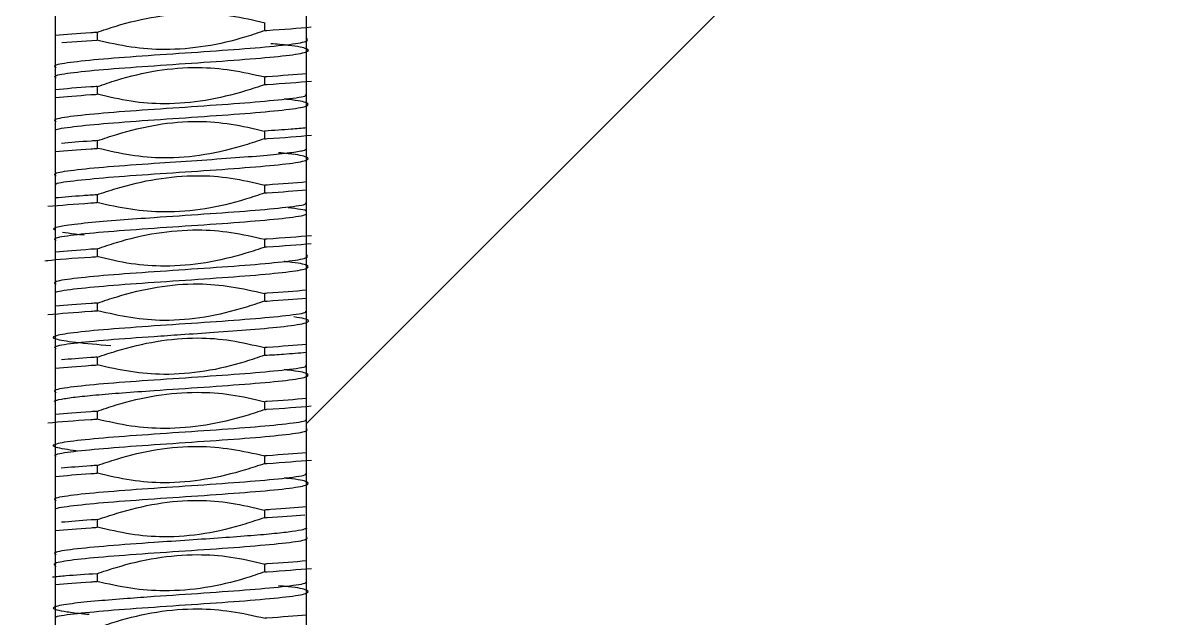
# Model space of a CAD drawing. Header units: millimetres. Extents: x -48 to 1187, y 2 to 839.
# Drawn here: x 117.008 to 121.21, y 376.873 to 379.073 of the extents above; entities that cross this region are included whole.
import ezdxf

# ---------------------------------------------------------------- set-up
doc = ezdxf.new("R2010")
doc.units = ezdxf.units.MM

# ---------------------------------------------------------------- blocks, each defined once
blk = doc.blocks.new('SW_HATCH_1')
at = {"color": 0, "linetype": 'Continuous', "lineweight": 18}
blk.add_line((-37.237, 3.1742), (-32.4112, 8), dxfattribs=at)

msp = doc.modelspace()

# ---------------------------------------------------------------- linework, layer by layer
at = {"color": 7, "linetype": 'Continuous', "lineweight": 25}
for p, q in [((117.128068, 381.619202), (117.128069, 374.419202)), ((118.05671, 374.419202), (118.05671, 381.619202)), ((117.902046, 379.044786), (117.902046, 379.073425)), ((117.152568, 379.000079), (117.282088, 379.009339)), ((117.282733, 379.037849), (117.282733, 379.009381)), ((117.282733, 378.837852), (117.282733, 378.809331)), ((117.902046, 378.844824), (117.902046, 378.873345)), ((117.902046, 378.644839), (117.902046, 378.673282)), ((117.282733, 378.637839), (117.282733, 378.609272)), ((117.902046, 378.444597), (117.902046, 378.473403)), ((117.282733, 378.437845), (117.282733, 378.409324)), ((117.902046, 378.244832), (117.902046, 378.273355)), ((117.282733, 378.237866), (117.282733, 378.209345)), ((117.282733, 378.037838), (117.282733, 378.009316)), ((117.902046, 378.044806), (117.902046, 378.073327)), ((117.902046, 377.844809), (117.902046, 377.87334)), ((117.282733, 377.837951), (117.282733, 377.809283)), ((117.902046, 377.6448), (117.902046, 377.673424)), ((117.282733, 377.637852), (117.282733, 377.609378)), ((117.902046, 377.444821), (117.902046, 377.473342)), ((117.282733, 377.43785), (117.282733, 377.409329)), ((117.282733, 377.237847), (117.282733, 377.209271)), ((117.902046, 377.244843), (117.902046, 377.273272)), ((117.902046, 377.044617), (117.902046, 377.07341)), ((117.282733, 377.037857), (117.282733, 377.009332))]:
    msp.add_line(p, q, dxfattribs=at)
at = {"color": 7, "linetype": 'Continuous', "lineweight": 18}
msp.add_circle((134.392389, 398.419203), 29.029052, dxfattribs=at)
at = {"color": 7, "linetype": 'Continuous', "lineweight": 25}
for points, knots in [([(117.281041, 379.037766), (117.304783, 379.045844), (117.424362, 379.086531), (117.592783, 379.115136), (117.778916, 379.102288), (117.861447, 379.083187), (117.903632, 379.073424)], [0, 0, 0, 0, 0.11892913, 0.59900169, 0.79503798, 1, 1, 1, 1]), ([(117.903432, 379.044896), (117.879705, 379.036774), (117.760168, 378.995859), (117.591655, 378.967519), (117.405609, 378.980629), (117.323117, 378.999562), (117.280939, 379.009243)], [0, 0, 0, 0, 0.11895002, 0.59926494, 0.7951098, 1, 1, 1, 1]), ([(117.902544, 379.044818), (117.904985, 379.044974), (117.971891, 379.049265), (118.023862, 379.0536), (118.073937, 379.057776)], [0, 0, 0, 0, 0.03648137, 1, 1, 1, 1]), ([(117.131319, 378.906597), (117.12678, 378.909988), (117.116662, 378.917546), (117.18758, 378.929284), (117.317131, 378.94181), (117.490687, 378.954351), (117.679092, 378.966892), (117.854814, 378.979419), (117.989171, 378.991936), (118.068178, 379.004442), (118.059931, 379.01277), (118.055808, 379.016934)], [0, 0, 0, 0, 0.09228763, 0.2057401, 0.31919303, 0.43264639, 0.54611803, 0.65958923, 0.77305995, 0.88653021, 1, 1, 1, 1]), ([(117.282125, 379.03781), (117.274492, 379.037317), (117.213712, 379.033394), (117.168021, 379.029436), (117.128069, 379.025975)], [0, 0, 0, 0, 0.1255919, 1, 1, 1, 1]), ([(117.13083, 378.869076), (117.127502, 378.871836), (117.11915, 378.878762), (117.188281, 378.889856), (117.317353, 378.902356), (117.491045, 378.914856), (117.679404, 378.927356), (117.854772, 378.939856), (117.989969, 378.952356), (118.065393, 378.964856), (118.066182, 378.977356), (118.015014, 378.987772), (117.946919, 378.994022), (117.924221, 378.996106)], [0, 0, 0, 0, 0.06517609, 0.1635786, 0.26198112, 0.36038364, 0.45878615, 0.55718867, 0.65559119, 0.75399371, 0.85239622, 0.95079874, 1, 1, 1, 1]), ([(117.283798, 378.837879), (117.307512, 378.846024), (117.427041, 378.88708), (117.595442, 378.916208), (117.779932, 378.900948), (117.86106, 378.882607), (117.902163, 378.873315)], [0, 0, 0, 0, 0.11972213, 0.6034606, 0.79909568, 1, 1, 1, 1]), ([(118.05671, 378.885042), (118.011954, 378.881305), (117.965115, 378.877394), (117.904772, 378.87352), (117.902088, 378.873347)], [0, 0, 0, 0, 0.955523, 1, 1, 1, 1]), ([(117.283117, 378.837877), (117.275283, 378.837373), (117.214128, 378.833439), (117.168154, 378.829468), (117.128069, 378.826005)], [0, 0, 0, 0, 0.12810291, 1, 1, 1, 1]), ([(117.902486, 378.844806), (117.878699, 378.83688), (117.758969, 378.796981), (117.591153, 378.766247), (117.406164, 378.780311), (117.324797, 378.799574), (117.283542, 378.809341)], [0, 0, 0, 0, 0.119582757, 0.601932794, 0.798165628, 1, 1, 1, 1]), ([(117.902203, 378.844834), (117.904833, 378.845003), (117.971915, 378.849311), (118.02399, 378.853661), (118.074023, 378.85784)], [0, 0, 0, 0, 0.03919645, 1, 1, 1, 1]), ([(117.130976, 378.707923), (117.127258, 378.710899), (117.118332, 378.718041), (117.188096, 378.729349), (117.317341, 378.741849), (117.491051, 378.754349), (117.679129, 378.766849), (117.855609, 378.779349), (117.986682, 378.791849), (118.055974, 378.80138), (118.054174, 378.806743), (118.053772, 378.80794)], [0, 0, 0, 0, 0.08924341, 0.21422249, 0.33920157, 0.46418064, 0.58915972, 0.7141388, 0.83911787, 0.96409695, 1, 1, 1, 1]), ([(117.128069, 378.797484), (117.168138, 378.800945), (117.214086, 378.804915), (117.275205, 378.808847), (117.283024, 378.80935)], [0, 0, 0, 0, 0.87207685, 1, 1, 1, 1]), ([(117.129551, 378.674964), (117.129078, 378.675735), (117.126043, 378.680673), (117.190684, 378.689789), (117.317001, 378.702313), (117.491579, 378.714851), (117.679773, 378.727388), (117.855216, 378.739912), (117.990134, 378.752427), (118.065994, 378.764933), (118.064295, 378.777428), (118.026899, 378.786207), (117.978618, 378.790818), (117.973878, 378.791271)], [0, 0, 0, 0, 0.01988672, 0.12749597, 0.23510562, 0.34271567, 0.45031199, 0.55790792, 0.66550348, 0.77309864, 0.88069343, 0.98828783, 1, 1, 1, 1]), ([(117.284121, 378.637938), (117.30789, 378.645904), (117.427574, 378.686014), (117.595264, 378.717385), (117.779125, 378.701407), (117.859582, 378.682702), (117.900217, 378.673255)], [0, 0, 0, 0, 0.1201198, 0.60483878, 0.80042828, 1, 1, 1, 1]), ([(118.05671, 378.684908), (118.038393, 378.68326), (117.99515, 378.679369), (117.935671, 378.675481), (117.901387, 378.67324)], [0, 0, 0, 0, 0.423600399, 1, 1, 1, 1]), ([(117.283235, 378.637871), (117.275483, 378.637374), (117.223283, 378.634028), (117.183993, 378.630649), (117.150537, 378.627771)], [0, 0, 0, 0, 0.14851851, 1, 1, 1, 1]), ([(117.900219, 378.644727), (117.876472, 378.636694), (117.756846, 378.596229), (117.58894, 378.565467), (117.405227, 378.581675), (117.32485, 378.600115), (117.284298, 378.609418)], [0, 0, 0, 0, 0.12016526, 0.60532715, 0.80088061, 1, 1, 1, 1]), ([(117.901385, 378.644796), (117.90446, 378.644994), (117.972043, 378.649337), (118.024408, 378.65372), (118.074391, 378.657903)], [0, 0, 0, 0, 0.04549307, 1, 1, 1, 1]), ([(117.131192, 378.506811), (117.126809, 378.510159), (117.116971, 378.517674), (117.188042, 378.529356), (117.317767, 378.541851), (117.483245, 378.553757), (117.649412, 378.564838), (117.79462, 378.574932), (117.912941, 378.584434), (117.996743, 378.593344), (118.045601, 378.600905), (118.054066, 378.605495), (118.057419, 378.607313)], [0, 0, 0, 0, 0.09980018, 0.2239795, 0.34815878, 0.47232598, 0.57867484, 0.67918553, 0.7738494, 0.86265832, 0.94560463, 1, 1, 1, 1]), ([(117.128069, 378.597409), (117.168255, 378.600883), (117.214298, 378.604862), (117.275515, 378.608807), (117.2833, 378.609309)], [0, 0, 0, 0, 0.87282336, 1, 1, 1, 1]), ([(117.129371, 378.475541), (117.129039, 378.476139), (117.126392, 378.480904), (117.190672, 378.489842), (117.316462, 378.502335), (117.491067, 378.514894), (117.679281, 378.527222), (117.854823, 378.539654), (117.989977, 378.5521), (118.06568, 378.564584), (118.065277, 378.577103), (118.021631, 378.586627), (117.964716, 378.59199), (117.952328, 378.593157)], [0, 0, 0, 0, 0.01523277, 0.12136559, 0.22749852, 0.33363155, 0.43976458, 0.54590308, 0.65204286, 0.75818393, 0.8643263, 0.97046997, 1, 1, 1, 1]), ([(117.281238, 378.437801), (117.305015, 378.445766), (117.424713, 378.485866), (117.592778, 378.515593), (117.77853, 378.502645), (117.860596, 378.483255), (117.902384, 378.473382)], [0, 0, 0, 0, 0.119182022, 0.599986402, 0.796312046, 1, 1, 1, 1]), ([(117.902061, 378.444598), (117.904765, 378.444771), (117.965127, 378.448621), (118.011968, 378.452517), (118.05671, 378.456238)], [0, 0, 0, 0, 0.04479529, 1, 1, 1, 1]), ([(118.05671, 378.485111), (118.011985, 378.481373), (117.965174, 378.477461), (117.904853, 378.473584), (117.902166, 378.473411)], [0, 0, 0, 0, 0.95545788, 1, 1, 1, 1]), ([(117.282196, 378.437811), (117.264469, 378.43666), (117.204765, 378.432785), (117.159731, 378.428892), (117.128069, 378.426154)], [0, 0, 0, 0, 0.29691952, 1, 1, 1, 1]), ([(117.902073, 378.444844), (117.878365, 378.436672), (117.758863, 378.39548), (117.590306, 378.367082), (117.405017, 378.381342), (117.323165, 378.399858), (117.281468, 378.409291)], [0, 0, 0, 0, 0.11930528, 0.60137586, 0.7969327, 1, 1, 1, 1]), ([(117.100665, 378.395312), (117.14892, 378.399494), (117.202883, 378.404171), (117.274682, 378.408805), (117.282277, 378.409295)], [0, 0, 0, 0, 0.894212484, 1, 1, 1, 1]), ([(117.125025, 378.308591), (117.123405, 378.309749), (117.116211, 378.314892), (117.150028, 378.323772), (117.239969, 378.334816), (117.360017, 378.344908), (117.507681, 378.355466), (117.679278, 378.366888), (117.855709, 378.379405), (117.986855, 378.391919), (118.056152, 378.401475), (118.054244, 378.406857), (118.053812, 378.408074)], [0, 0, 0, 0, 0.03512496, 0.15599288, 0.26719841, 0.36871579, 0.46052154, 0.58619436, 0.71188559, 0.83757639, 0.96326678, 1, 1, 1, 1]), ([(117.130834, 378.269158), (117.127531, 378.27189), (117.119193, 378.27879), (117.188177, 378.289856), (117.317158, 378.302356), (117.490894, 378.314856), (117.67908, 378.327356), (117.855196, 378.339856), (117.987815, 378.352356), (118.060054, 378.362941), (118.055943, 378.36936), (118.0545, 378.371612)], [0, 0, 0, 0, 0.08001554, 0.20202068, 0.32402582, 0.44603096, 0.5680361, 0.69004124, 0.81204638, 0.93405151, 1, 1, 1, 1]), ([(118.055617, 378.376418), (118.055752, 378.37673), (118.057675, 378.38121), (118.021685, 378.385689), (117.988206, 378.389856)], [0, 0, 0, 0, 0.06980301, 1, 1, 1, 1]), ([(117.235213, 378.288684), (117.223371, 378.289867), (117.188654, 378.293333), (117.167884, 378.2968), (117.154198, 378.299084)], [0, 0, 0, 0, 0.34107488, 1, 1, 1, 1]), ([(117.282418, 378.237811), (117.306126, 378.245981), (117.425628, 378.287164), (117.594201, 378.315463), (117.779678, 378.301451), (117.861696, 378.282868), (117.903526, 378.27339)], [0, 0, 0, 0, 0.11921111, 0.60087071, 0.79644, 1, 1, 1, 1]), ([(117.903706, 378.244879), (117.879934, 378.236897), (117.760253, 378.196711), (117.592117, 378.167222), (117.406224, 378.180033), (117.324013, 378.199402), (117.282111, 378.209274)], [0, 0, 0, 0, 0.11910169, 0.59962032, 0.79593051, 1, 1, 1, 1]), ([(118.073955, 378.286364), (118.023906, 378.282185), (117.971942, 378.277846), (117.905042, 378.273548), (117.902577, 378.273389)], [0, 0, 0, 0, 0.96316321, 1, 1, 1, 1]), ([(117.902642, 378.24487), (117.90508, 378.245027), (117.971953, 378.249323), (118.023898, 378.253661), (118.07395, 378.25784)], [0, 0, 0, 0, 0.03645549, 1, 1, 1, 1]), ([(117.08982, 378.193731), (117.093246, 378.194267), (117.123274, 378.198969), (117.203651, 378.204199), (117.274881, 378.208834), (117.282509, 378.20933)], [0, 0, 0, 0, 0.10312306, 0.90395097, 1, 1, 1, 1]), ([(117.131267, 378.106765), (117.126806, 378.110126), (117.116814, 378.117654), (117.187699, 378.129349), (117.317257, 378.141849), (117.490808, 378.154349), (117.679164, 378.166849), (117.854825, 378.179349), (117.989144, 378.191849), (118.068149, 378.204349), (118.059939, 378.212683), (118.055834, 378.216849)], [0, 0, 0, 0, 0.09160627, 0.20515549, 0.3187047, 0.43225392, 0.54580314, 0.65935235, 0.77290157, 0.88645078, 1, 1, 1, 1]), ([(117.282619, 378.237859), (117.274881, 378.237361), (117.213915, 378.233437), (117.168083, 378.229476), (117.128069, 378.226018)], [0, 0, 0, 0, 0.12691931, 1, 1, 1, 1]), ([(117.12959, 378.074847), (117.129053, 378.075683), (117.125842, 378.080686), (117.190546, 378.089856), (117.316945, 378.102356), (117.491427, 378.114856), (117.679599, 378.127356), (117.855044, 378.139856), (117.990005, 378.152356), (118.065934, 378.164856), (118.06436, 378.177356), (118.026925, 378.186155), (117.978523, 378.190788), (117.97365, 378.191255)], [0, 0, 0, 0, 0.02155007, 0.128931, 0.23631193, 0.34369285, 0.45107378, 0.55845471, 0.66583564, 0.77321657, 0.8805975, 0.98797843, 1, 1, 1, 1]), ([(117.284564, 378.037937), (117.308306, 378.045988), (117.427916, 378.086547), (117.595897, 378.117094), (117.779648, 378.100931), (117.860069, 378.082535), (117.900643, 378.073253)], [0, 0, 0, 0, 0.12013858, 0.60525808, 0.80084581, 1, 1, 1, 1]), ([(118.05671, 378.085026), (118.012039, 378.081294), (117.965073, 378.077371), (117.904499, 378.073485), (117.901539, 378.073295)], [0, 0, 0, 0, 0.95113678, 1, 1, 1, 1]), ([(117.283394, 378.037881), (117.275537, 378.037375), (117.21428, 378.033437), (117.168221, 378.02946), (117.128069, 378.025994)], [0, 0, 0, 0, 0.12825808, 1, 1, 1, 1]), ([(117.900856, 378.044736), (117.877083, 378.036783), (117.757387, 377.99674), (117.589714, 377.965319), (117.405747, 377.981131), (117.325211, 377.999916), (117.284523, 378.009406)], [0, 0, 0, 0, 0.12007285, 0.60455009, 0.80021669, 1, 1, 1, 1]), ([(117.901616, 378.044779), (117.904534, 378.044966), (117.965075, 378.04885), (118.012024, 378.052772), (118.05671, 378.056505)], [0, 0, 0, 0, 0.04820126, 1, 1, 1, 1]), ([(117.100945, 377.99534), (117.149235, 377.999519), (117.203423, 378.004207), (117.275531, 378.008852), (117.283379, 378.009357)], [0, 0, 0, 0, 0.89116047, 1, 1, 1, 1]), ([(117.332656, 377.879695), (117.286136, 377.883747), (117.191771, 377.891965), (117.120259, 377.904349), (117.116852, 377.916849), (117.186651, 377.929349), (117.317947, 377.941849), (117.491182, 377.954349), (117.679387, 377.966849), (117.855909, 377.979349), (117.986529, 377.991849), (118.05527, 378.001162), (118.053913, 378.006308), (118.053655, 378.007287)], [0, 0, 0, 0, 0.09525491, 0.19322348, 0.29119204, 0.38916061, 0.48712917, 0.58509774, 0.68306631, 0.78103487, 0.87900344, 0.976972, 1, 1, 1, 1]), ([(117.13085, 377.869004), (117.127508, 377.871761), (117.119116, 377.878686), (117.188271, 377.889792), (117.317258, 377.902307), (117.464582, 377.912932), (117.59978, 377.922094), (117.723351, 377.93045), (117.860338, 377.940453), (117.963157, 377.949869), (118.025303, 377.958177), (118.057477, 377.965052), (118.067323, 377.972338), (118.054172, 377.979609), (118.023657, 377.984452), (118.009321, 377.986727)], [0, 0, 0, 0, 0.07017417, 0.17622845, 0.28228312, 0.38831098, 0.44524642, 0.51628365, 0.60137441, 0.70046087, 0.7555125, 0.81409489, 0.87620555, 0.94184185, 1, 1, 1, 1]), ([(117.282591, 377.837876), (117.306377, 377.845801), (117.426108, 377.88569), (117.59388, 377.916633), (117.77867, 377.902232), (117.859867, 377.883037), (117.900999, 377.873314)], [0, 0, 0, 0, 0.11968179, 0.60243583, 0.79861005, 1, 1, 1, 1]), ([(118.05671, 377.885042), (118.012064, 377.881311), (117.965139, 377.877389), (117.904609, 377.873505), (117.901669, 377.873316)], [0, 0, 0, 0, 0.95141518, 1, 1, 1, 1]), ([(117.28268, 377.837947), (117.275017, 377.837459), (117.222964, 377.834145), (117.18379, 377.830792), (117.150383, 377.827932)], [0, 0, 0, 0, 0.147216399, 1, 1, 1, 1]), ([(117.900769, 377.844777), (117.877052, 377.836644), (117.757511, 377.795654), (117.589167, 377.766298), (117.404851, 377.78177), (117.323883, 377.800094), (117.282911, 377.809367)], [0, 0, 0, 0, 0.11981582, 0.60389983, 0.79956008, 1, 1, 1, 1]), ([(117.901586, 377.844779), (117.925573, 377.846348), (117.983055, 377.850106), (118.028455, 377.853869), (118.05491, 377.856062)], [0, 0, 0, 0, 0.41729983, 1, 1, 1, 1]), ([(117.131316, 377.706647), (117.126657, 377.710123), (117.116417, 377.717762), (117.187824, 377.729527), (117.317613, 377.741967), (117.491333, 377.754317), (117.679474, 377.766861), (117.856074, 377.779353), (117.986629, 377.791857), (118.055284, 377.801148), (118.053926, 377.806272), (118.053672, 377.807229)], [0, 0, 0, 0, 0.10351602, 0.227527025, 0.351536709, 0.475518844, 0.599515317, 0.723511746, 0.847508133, 0.971504477, 1, 1, 1, 1]), ([(117.124806, 377.674486), (117.124832, 377.6749), (117.125006, 377.677731), (117.148721, 377.683076), (117.198322, 377.690615), (117.275492, 377.69844), (117.3751, 377.706554), (117.51078, 377.716195), (117.679123, 377.727346), (117.854544, 377.739832), (117.989735, 377.752328), (118.065846, 377.764826), (118.064437, 377.777328), (118.027072, 377.786133), (117.97866, 377.790772), (117.973768, 377.79124)], [0, 0, 0, 0, 0.01066125, 0.07296253, 0.1377235, 0.20494284, 0.27461917, 0.34675109, 0.45361011, 0.56048501, 0.66736006, 0.77423524, 0.88111056, 0.98798602, 1, 1, 1, 1]), ([(117.128069, 377.797416), (117.168186, 377.800886), (117.214084, 377.804856), (117.275112, 377.808792), (117.282798, 377.809287)], [0, 0, 0, 0, 0.8740468, 1, 1, 1, 1]), ([(117.28116, 377.637768), (117.304895, 377.645866), (117.424453, 377.686661), (117.59292, 377.715131), (117.779027, 377.70218), (117.861555, 377.683153), (117.903748, 377.673426)], [0, 0, 0, 0, 0.1189311, 0.5990797, 0.79503044, 1, 1, 1, 1]), ([(117.9026, 377.644835), (117.905017, 377.64499), (117.971895, 377.649281), (118.023848, 377.653614), (118.073923, 377.657791)], [0, 0, 0, 0, 0.03614761, 1, 1, 1, 1]), ([(118.05671, 377.685129), (118.011887, 377.681385), (117.965186, 377.677484), (117.905073, 377.673618), (117.902655, 377.673463)], [0, 0, 0, 0, 0.95978384, 1, 1, 1, 1]), ([(117.282168, 377.637815), (117.274522, 377.637322), (117.213726, 377.633398), (117.168023, 377.62944), (117.128069, 377.625979)], [0, 0, 0, 0, 0.12577196, 1, 1, 1, 1]), ([(117.903589, 377.644899), (117.879855, 377.636797), (117.760301, 377.59598), (117.591825, 377.567536), (117.405726, 377.580512), (117.323202, 377.599523), (117.28101, 377.609242)], [0, 0, 0, 0, 0.11893303, 0.599105088, 0.795037153, 1, 1, 1, 1]), ([(117.100385, 377.595368), (117.1486, 377.599543), (117.202574, 377.604217), (117.274444, 377.608844), (117.282113, 377.609338)], [0, 0, 0, 0, 0.89329372, 1, 1, 1, 1]), ([(117.204899, 377.491773), (117.175656, 377.495937), (117.11717, 377.504266), (117.117595, 377.516772), (117.186078, 377.529288), (117.317523, 377.541813), (117.490636, 377.554352), (117.678896, 377.566892), (117.855607, 377.579419), (117.986128, 377.591934), (118.054728, 377.601125), (118.053703, 377.60614), (118.053529, 377.606991)], [0, 0, 0, 0, 0.10863693, 0.21727427, 0.32591202, 0.43455019, 0.54318877, 0.65184278, 0.76049637, 0.86914953, 0.97780225, 1, 1, 1, 1]), ([(117.13071, 377.46962), (117.127701, 377.472199), (117.11983, 377.478944), (117.188448, 377.489856), (117.317337, 377.502356), (117.49111, 377.514856), (117.679363, 377.527356), (117.855077, 377.539856), (117.988966, 377.552356), (118.066023, 377.564358), (118.058836, 377.572193), (118.05547, 377.575862)], [0, 0, 0, 0, 0.07280646, 0.19046238, 0.3081183, 0.42577423, 0.54343015, 0.66108607, 0.77874199, 0.89639791, 1, 1, 1, 1]), ([(117.283974, 377.437889), (117.30769, 377.446024), (117.427228, 377.487026), (117.595583, 377.516341), (117.77993, 377.500906), (117.860926, 377.482579), (117.901921, 377.473303)], [0, 0, 0, 0, 0.11979942, 0.60382378, 0.79948, 1, 1, 1, 1]), ([(118.05671, 377.48504), (118.011965, 377.481304), (117.965106, 377.47739), (117.904726, 377.473514), (117.902, 377.47334)], [0, 0, 0, 0, 0.95486343, 1, 1, 1, 1]), ([(117.902116, 377.444826), (117.904786, 377.444997), (117.971913, 377.449308), (118.024015, 377.453661), (118.074045, 377.45784)], [0, 0, 0, 0, 0.03977327, 1, 1, 1, 1]), ([(117.131132, 377.30719), (117.126969, 377.31041), (117.117416, 377.317796), (117.187943, 377.329349), (117.317417, 377.341849), (117.491071, 377.354349), (117.679172, 377.366849), (117.855613, 377.379349), (117.986785, 377.391849), (118.056215, 377.401442), (118.05427, 377.406868), (118.053819, 377.408128)], [0, 0, 0, 0, 0.09569177, 0.2195305, 0.34336922, 0.46720795, 0.59104667, 0.7148854, 0.83872412, 0.96256285, 1, 1, 1, 1]), ([(117.128069, 377.397482), (117.16815, 377.400944), (117.214118, 377.404915), (117.275265, 377.408848), (117.283095, 377.409352)], [0, 0, 0, 0, 0.87193664, 1, 1, 1, 1]), ([(117.28318, 377.437879), (117.275323, 377.437374), (117.222679, 377.433994), (117.183079, 377.430582), (117.14939, 377.427679)], [0, 0, 0, 0, 0.14925473, 1, 1, 1, 1]), ([(117.902243, 377.444794), (117.878457, 377.436869), (117.758726, 377.39698), (117.590946, 377.366072), (117.40612, 377.380412), (117.324892, 377.39962), (117.283739, 377.409352)], [0, 0, 0, 0, 0.119663953, 0.602344522, 0.798531884, 1, 1, 1, 1]), ([(117.129611, 377.274673), (117.129043, 377.27554), (117.125743, 377.280574), (117.19052, 377.289787), (117.317037, 377.302313), (117.491567, 377.314852), (117.679781, 377.327391), (117.855223, 377.339916), (117.990142, 377.352432), (118.065999, 377.364938), (118.06429, 377.377432), (118.026897, 377.38621), (117.978625, 377.390819), (117.973897, 377.391271)], [0, 0, 0, 0, 0.02230967, 0.12965686, 0.23700449, 0.34435251, 0.4516856, 0.55901828, 0.66635056, 0.77368243, 0.8810139, 0.98834496, 1, 1, 1, 1]), ([(117.283959, 377.237933), (117.307732, 377.245888), (117.427425, 377.285942), (117.595101, 377.317358), (117.779047, 377.301513), (117.859569, 377.282743), (117.900247, 377.27326)], [0, 0, 0, 0, 0.12008173, 0.60460366, 0.80025445, 1, 1, 1, 1]), ([(118.05671, 377.285144), (118.016562, 377.281661), (117.970608, 377.277675), (117.909161, 377.273729), (117.901398, 377.273231)], [0, 0, 0, 0, 0.8736665, 1, 1, 1, 1]), ([(117.283177, 377.237875), (117.275442, 377.23738), (117.223543, 377.234054), (117.184477, 377.230696), (117.151234, 377.227838)], [0, 0, 0, 0, 0.14905072, 1, 1, 1, 1]), ([(117.900214, 377.24473), (117.876471, 377.236683), (117.756858, 377.196141), (117.58889, 377.165553), (117.405148, 377.181726), (117.324736, 377.20013), (117.284167, 377.209415)], [0, 0, 0, 0, 0.12014404, 0.6052738, 0.80085528, 1, 1, 1, 1]), ([(117.901383, 377.2448), (117.904464, 377.244998), (117.962441, 377.248722), (118.007369, 377.25248), (118.04991, 377.256038)], [0, 0, 0, 0, 0.05313718, 1, 1, 1, 1]), ([(117.130918, 377.10814), (117.127335, 377.111051), (117.118625, 377.118129), (117.188351, 377.12937), (117.317642, 377.141858), (117.47434, 377.153115), (117.621091, 377.16296), (117.744159, 377.171354), (117.85227, 377.179415), (117.940471, 377.187148), (118.004973, 377.194551), (118.045736, 377.201227), (118.05477, 377.205436), (118.058742, 377.207286)], [0, 0, 0, 0, 0.08786654, 0.21361637, 0.33936605, 0.46509846, 0.55320163, 0.63798637, 0.7194504, 0.79759153, 0.87240767, 0.9438968, 1, 1, 1, 1]), ([(117.128069, 377.197406), (117.168253, 377.20088), (117.214283, 377.204859), (117.275482, 377.208803), (117.283253, 377.209304)], [0, 0, 0, 0, 0.87301368, 1, 1, 1, 1]), ([(117.131853, 377.064846), (117.125791, 377.069012), (117.113668, 377.077345), (117.187177, 377.08985), (117.31735, 377.102342), (117.490778, 377.114888), (117.679203, 377.127235), (117.855, 377.139672), (117.988951, 377.152125), (118.065881, 377.164071), (118.05874, 377.171879), (118.055415, 377.175512)], [0, 0, 0, 0, 0.112727, 0.22545405, 0.33818114, 0.45090829, 0.56361729, 0.67635653, 0.78909699, 0.90183868, 1, 1, 1, 1]), ([(117.281098, 377.03779), (117.304871, 377.045769), (117.424556, 377.085939), (117.592679, 377.115471), (117.778549, 377.102639), (117.860735, 377.083265), (117.902617, 377.073392)], [0, 0, 0, 0, 0.11911532, 0.59968145, 0.79599696, 1, 1, 1, 1]), ([(118.05671, 377.085118), (118.011959, 377.081378), (117.965165, 377.077468), (117.90488, 377.073592), (117.90225, 377.073423)], [0, 0, 0, 0, 0.9563639, 1, 1, 1, 1]), ([(117.282145, 377.037819), (117.240955, 377.035158), (117.173607, 377.030806), (117.133028, 377.02644), (117.117267, 377.024744)], [0, 0, 0, 0, 0.61161149, 1, 1, 1, 1]), ([(117.902309, 377.044855), (117.8786, 377.036684), (117.759099, 376.995498), (117.590528, 376.967183), (117.405084, 376.98124), (117.323096, 376.999811), (117.281289, 377.00928)], [0, 0, 0, 0, 0.11922774, 0.60096114, 0.79652654, 1, 1, 1, 1]), ([(117.902145, 377.044623), (117.904816, 377.044793), (117.971974, 377.04908), (118.024089, 377.053418), (118.074132, 377.057583)], [0, 0, 0, 0, 0.0397653, 1, 1, 1, 1]), ([(117.253108, 376.886843), (117.246504, 376.887436), (117.21168, 376.890564), (117.169586, 376.896097), (117.131212, 376.903312), (117.11813, 376.910144), (117.127413, 376.918452), (117.177927, 376.927938), (117.276913, 376.938112), (117.38548, 376.946751), (117.517808, 376.956141), (117.679304, 376.966896), (117.855662, 376.979412), (117.986961, 376.991928), (118.056463, 377.001569), (118.054367, 377.007036), (118.053867, 377.008339)], [0, 0, 0, 0, 0.01469728, 0.07749772, 0.13711294, 0.19354074, 0.24677903, 0.34327091, 0.42712421, 0.49828942, 0.55672455, 0.65948684, 0.76227333, 0.86505945, 0.96784519, 1, 1, 1, 1]), ([(117.128069, 376.997479), (117.168077, 377.000938), (117.213802, 377.004892), (117.274611, 377.008809), (117.282214, 377.009299)], [0, 0, 0, 0, 0.87496973, 1, 1, 1, 1]), ([(117.129673, 376.874306), (117.128936, 376.875323), (117.125174, 376.880506), (117.190056, 376.889856), (117.316695, 376.902356), (117.491014, 376.914856), (117.679209, 376.927356), (117.854678, 376.939856), (117.989833, 376.952356), (118.0656, 376.964856), (118.065346, 376.977356), (118.021785, 376.986855), (117.964867, 376.992188), (117.95242, 376.993354)], [0, 0, 0, 0, 0.02561414, 0.13061388, 0.23561363, 0.34061337, 0.44561311, 0.55061285, 0.65561259, 0.76061233, 0.86561208, 0.97061182, 1, 1, 1, 1]), ([(117.282654, 376.837821), (117.306362, 376.845993), (117.425863, 376.887185), (117.594424, 376.915563), (117.779748, 376.901348), (117.861631, 376.88282), (117.903353, 376.873379)], [0, 0, 0, 0, 0.11928775, 0.60128313, 0.79684068, 1, 1, 1, 1]), ([(118.05671, 376.885049), (118.01191, 376.88131), (117.965176, 376.877408), (117.905007, 376.873544), (117.902516, 376.873384)], [0, 0, 0, 0, 0.95859528, 1, 1, 1, 1])]:
    msp.add_open_spline(points, degree=3, knots=knots, dxfattribs=at)

# ---------------------------------------------------------------- block references
at = {"color": 7, "linetype": 'Continuous', "lineweight": 18}
msp.add_blockref('SW_HATCH_1', (155.29367, 374.419203), dxfattribs=at)

doc.saveas('drawing.dxf')
